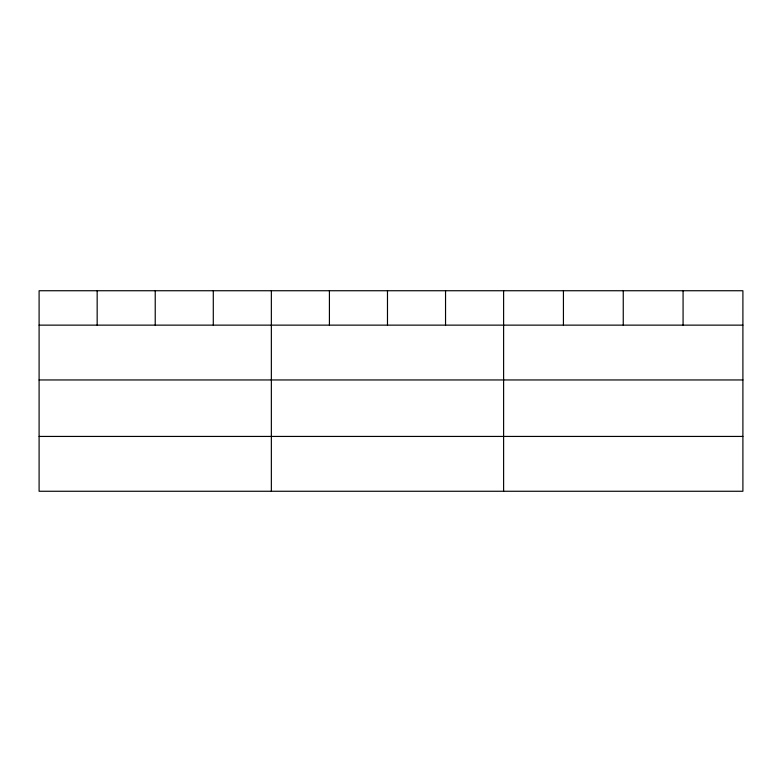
<?xml version="1.0" encoding="UTF-8"?>
<svg xmlns="http://www.w3.org/2000/svg" width="782" height="782" viewBox="0 0 782 782"><rect width="100%" height="100%" fill="white"/><g stroke="black" fill="none" stroke-linecap="round" stroke-linejoin="round"><path stroke-width="1.17" d="M742.9 379.954L742.9 290.738L39.1 290.738L39.1 491.262L742.9 491.262L742.9 379.954L39.1 379.954M39.1 325.136L742.9 325.136M39.1 436.434L742.9 436.434M683.077 290.738L683.077 325.136M623.254 290.738L623.254 325.136M563.431 290.738L563.431 325.136M503.608 290.738L503.608 491.262M445.545 290.738L445.545 325.136M387.481 290.738L387.481 325.136M329.418 290.738L329.418 325.136M271.354 290.738L271.354 491.262M213.291 290.738L213.291 325.136M155.227 290.738L155.227 325.136M97.164 290.738L97.164 325.136"/></g></svg>
